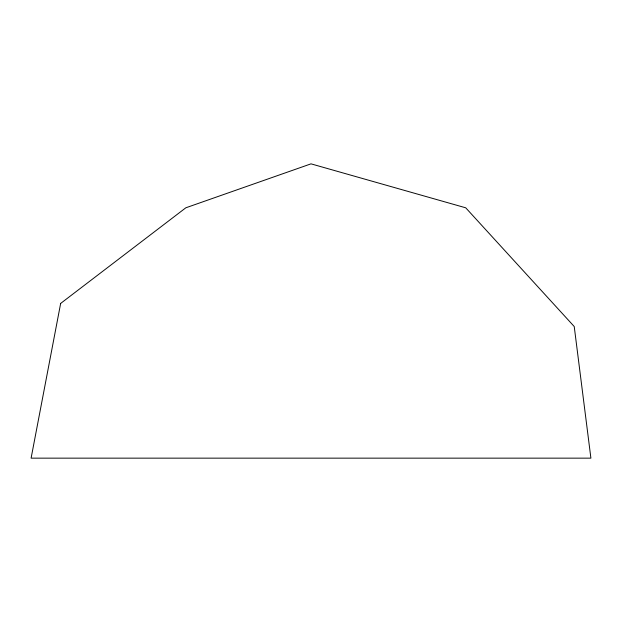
<?xml version="1.0" encoding="UTF-8"?>
<svg xmlns="http://www.w3.org/2000/svg" width="622" height="622" viewBox="0 0 622 622"><rect width="100%" height="100%" fill="white"/><g stroke="black" fill="none" stroke-linecap="round" stroke-linejoin="round"><path stroke-width="0.93" d="M60.653 303.427L31.1 458.15L590.9 458.15L574.23 326.534L465.722 207.802L311 163.85L185.822 207.802L60.653 303.427"/></g></svg>
